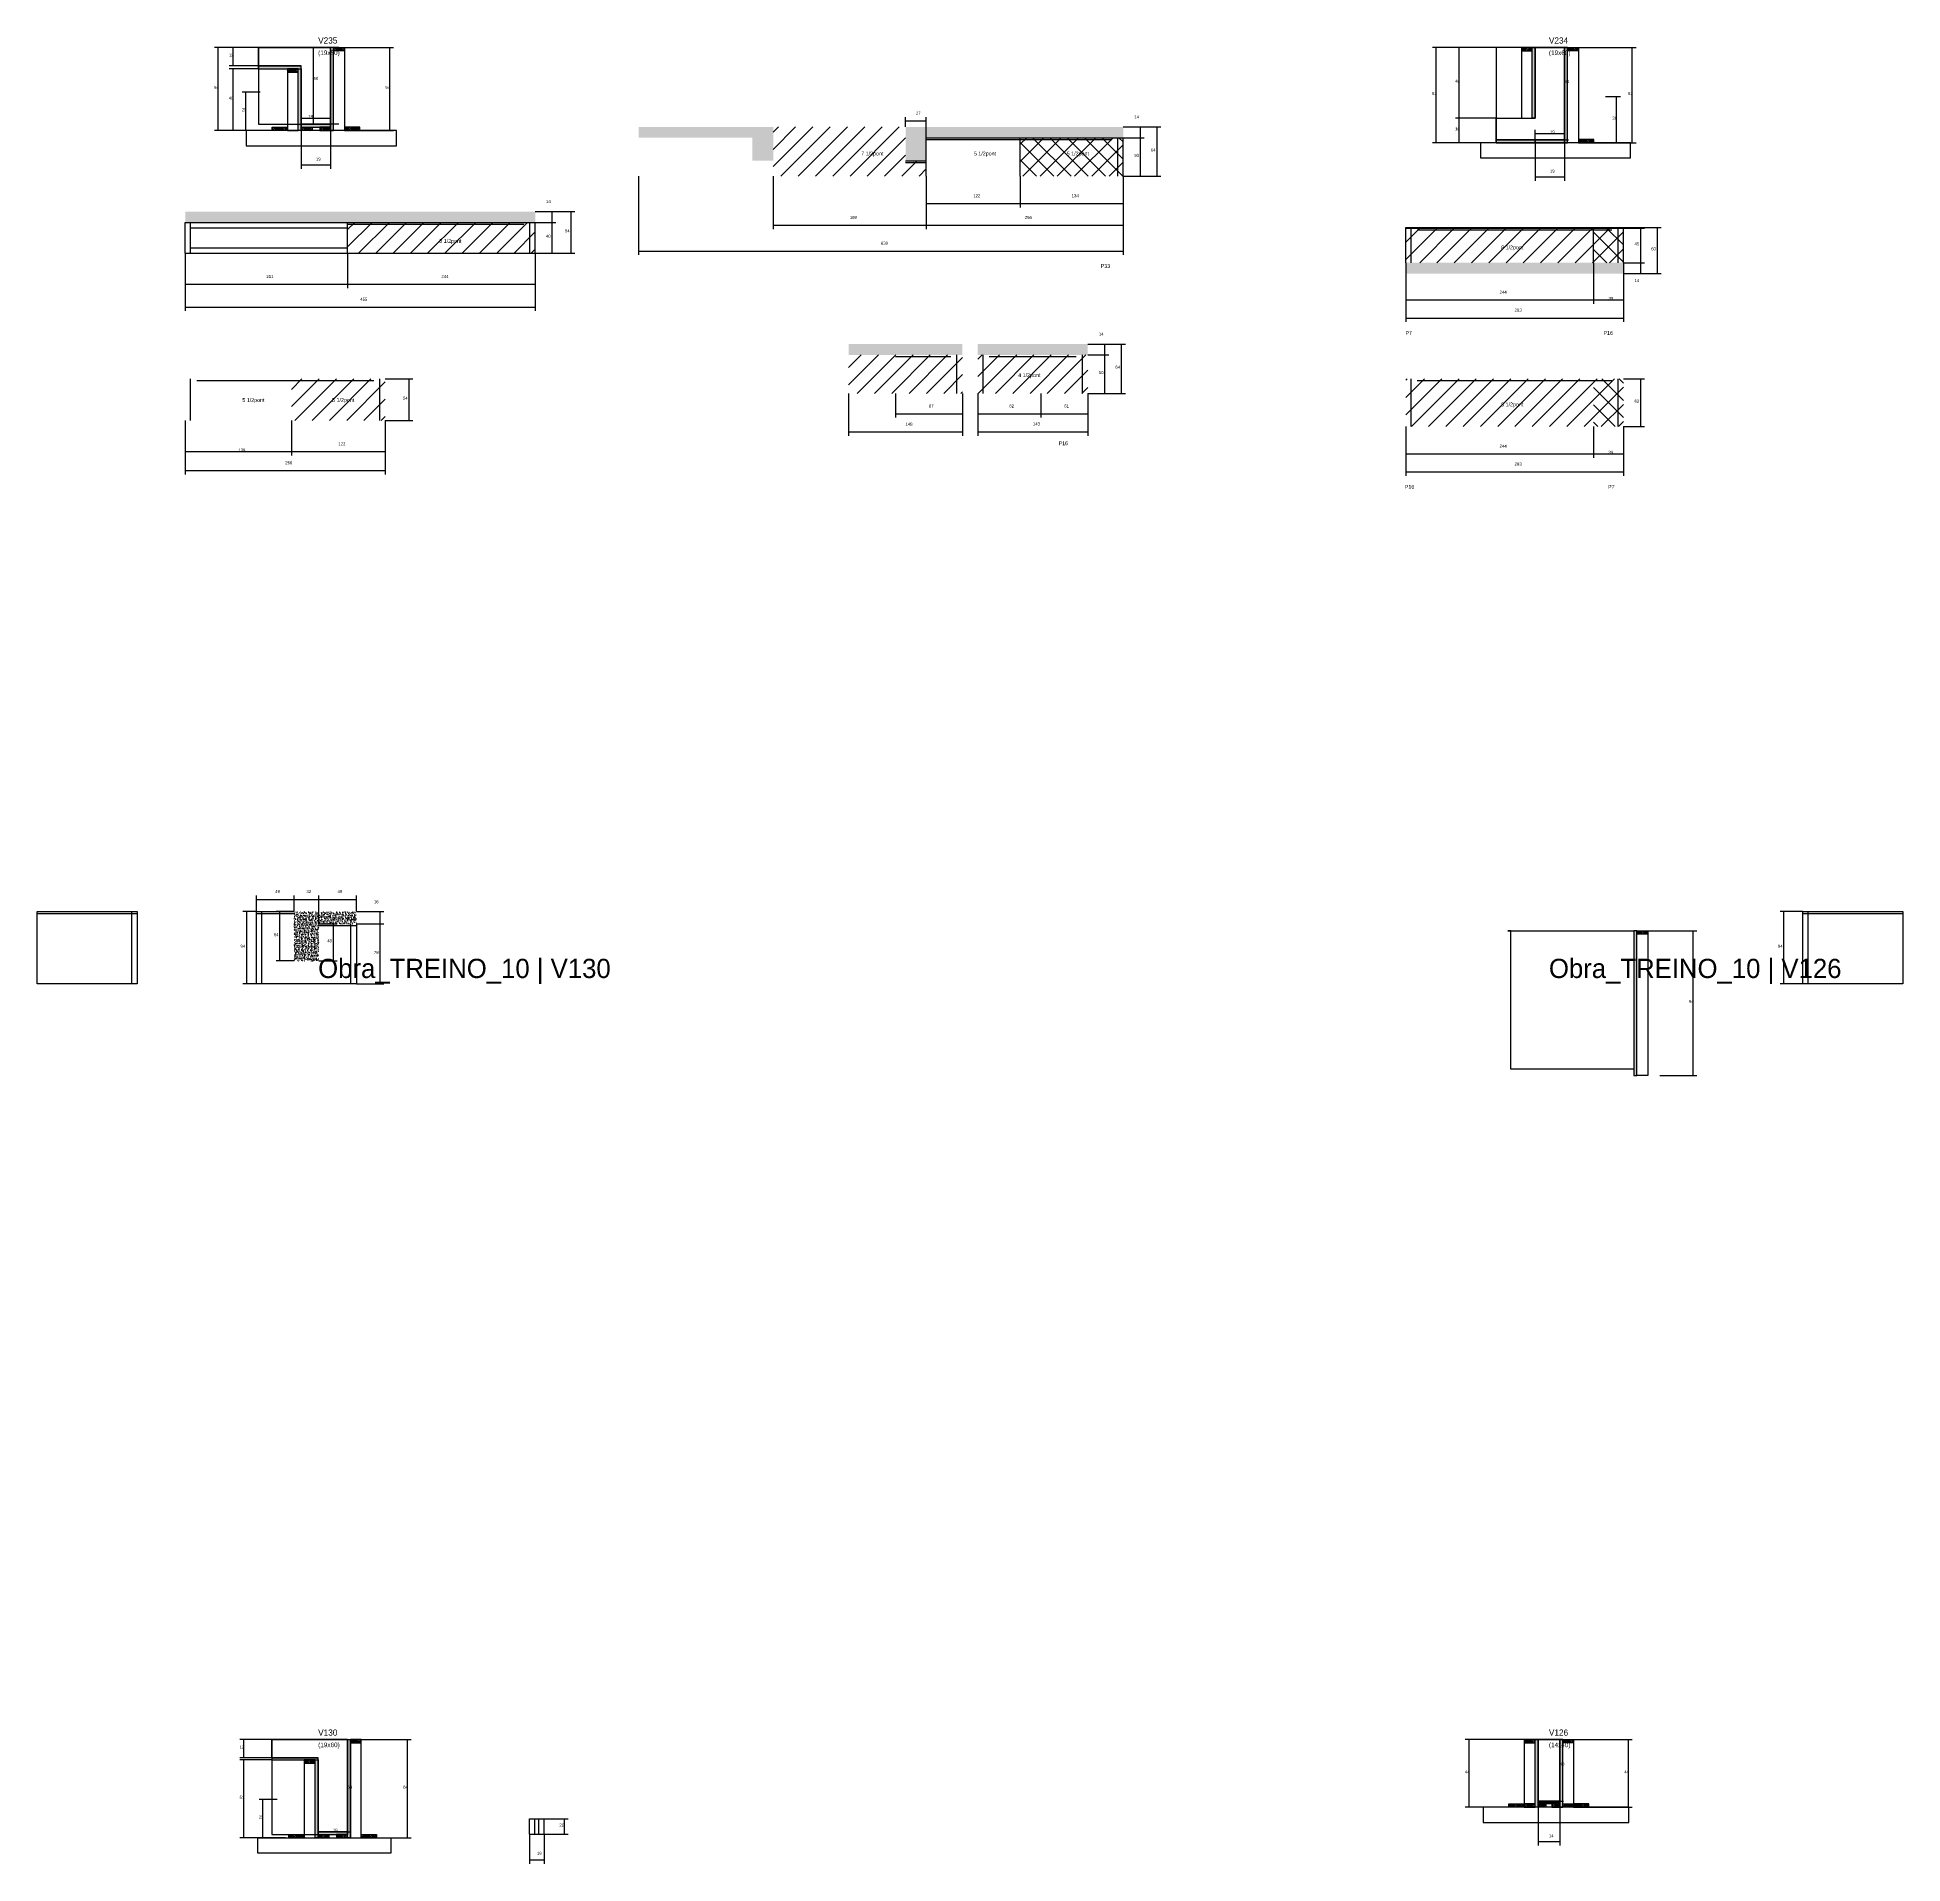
# Model space of a CAD drawing. Header units: metres. Extents: x -2848 to 22762, y -45195 to 1016.
# Drawn here: x 4435 to 6860, y -19962 to -17587 of the extents above; entities that cross this region are included whole.
import ezdxf

# ---------------------------------------------------------------- set-up
doc = ezdxf.new("R2010")
doc.units = ezdxf.units.M
for name, color, linetype in [('CONCRETO', 251, 'Continuous'), ('COTA', 4, 'Continuous'), ('Cota Seção (2x)', 4, 'Continuous'), ('Hachura', 253, 'Continuous'), ('LABEL_ID', 3, 'Continuous'), ('Madeira', 126, 'Continuous'), ('NOMENCLATURA', 7, 'Continuous'), ('Painéis', 200, 'Continuous'), ('REAPROVEITAMENTO', 251, 'Continuous'), ('SARR_2.2x7', 40, 'Continuous'), ('Texto Seção', 7, 'Continuous')]:
    doc.layers.add(name, color=color, linetype=linetype)

msp = doc.modelspace()

# ---------------------------------------------------------------- hatches: boundary and pattern name
at = {"layer": 'COTA'}
h = msp.add_hatch(dxfattribs=at)
h.set_pattern_fill('AR-CONC', scale=0.03)
h.paths.add_polyline_path([(5391.6, -17747.4), (5391.6, -17703.4), (5391.6, -17703.4), (5216.6, -17703.4), (5216.6, -17703.4), (5216.6, -17717.4), (5216.6, -17717.4), (5364.6, -17717.4), (5364.6, -17717.4), (5364.6, -17747.4), (5364.6, -17747.4), (5391.6, -17747.4)])
h = msp.add_hatch(dxfattribs=at)
h.set_pattern_fill('AR-CONC', scale=0.03)
h.paths.add_polyline_path([(5563.6, -17703.4), (5563.6, -17747.4), (5563.6, -17747.4), (5590.6, -17747.4), (5590.6, -17747.4), (5590.6, -17717.4), (5590.6, -17717.4), (5846.6, -17717.4), (5846.6, -17717.4), (5846.6, -17703.4), (5846.6, -17703.4), (5563.6, -17703.4)])
h = msp.add_hatch(dxfattribs=at)
h.set_pattern_fill('AR-CONC', scale=0.03)
h.paths.add_polyline_path([(5082.2, -17827.5), (5082.2, -17813.5), (5082.2, -17813.5), (4627.2, -17813.5), (4627.2, -17813.5), (4627.2, -17827.5), (4627.2, -17827.5), (5082.2, -17827.5)])
h = msp.add_hatch(dxfattribs=at)
h.set_pattern_fill('AR-CONC', scale=0.03)
h.paths.add_polyline_path([(6496.9, -17894), (6213.9, -17894), (6213.9, -17894), (6213.9, -17880), (6213.9, -17880), (6496.9, -17880), (6496.9, -17880), (6496.9, -17894)])
h = msp.add_hatch(dxfattribs=at)
h.set_pattern_fill('AR-CONC', scale=0.03)
h.paths.add_polyline_path([(5637.5, -17999.8), (5637.5, -17985.8), (5637.5, -17985.8), (5489.5, -17985.8), (5489.5, -17985.8), (5489.5, -17999.8), (5489.5, -17999.8), (5637.5, -17999.8)])
h = msp.add_hatch(dxfattribs=at)
h.set_pattern_fill('AR-CONC', scale=0.03)
h.paths.add_polyline_path([(5800.5, -17999.8), (5800.5, -17985.8), (5800.5, -17985.8), (5657.5, -17985.8), (5657.5, -17985.8), (5657.5, -17999.8), (5657.5, -17999.8), (5800.5, -17999.8)])
h = msp.add_hatch(dxfattribs=at)
h.set_pattern_fill('AR-CONC', scale=0.03)
h.paths.add_polyline_path([(4800.7, -18739.7), (4849.7, -18739.7), (4849.7, -18723.7), (4768.7, -18723.7), (4768.7, -18787.7), (4800.7, -18787.7)])
at = {"layer": 'Hachura'}
h = msp.add_hatch(color=8, dxfattribs=at)
h.dxf.hatch_style = 1
h.paths.add_polyline_path([(4820.1, -17600), (4816.1, -17600), (4816.1, -17600), (4816.1, -17708), (4816.1, -17708), (4820.1, -17708), (4820.1, -17708), (4820.1, -17600)])
h = msp.add_hatch(dxfattribs=at)
h.set_pattern_fill('ANSI31', scale=0.5)
h.paths.add_polyline_path([(4820.1, -17604.4), (4820.1, -17600), (4820.1, -17600), (4834.1, -17600), (4834.1, -17600), (4834.1, -17604.4), (4834.1, -17604.4), (4820.1, -17604.4)])
h = msp.add_hatch(dxfattribs=at)
h.set_pattern_fill('ANSI31', scale=0.5)
h.paths.add_polyline_path([(6378.3, -17604.4), (6378.3, -17600), (6378.3, -17600), (6364.3, -17600), (6364.3, -17600), (6364.3, -17604.4), (6364.3, -17604.4), (6378.3, -17604.4)])
h = msp.add_hatch(color=8, dxfattribs=at)
h.dxf.hatch_style = 1
h.paths.add_polyline_path([(6378.3, -17692), (6382.3, -17692), (6382.3, -17692), (6382.3, -17600.3), (6382.3, -17600.3), (6378.3, -17600.3), (6378.3, -17600.3), (6378.3, -17692)])
h = msp.add_hatch(color=8, dxfattribs=at)
h.dxf.hatch_style = 1
h.paths.add_polyline_path([(6420.3, -17724), (6424.3, -17724), (6424.3, -17724), (6424.3, -17600), (6424.3, -17600), (6420.3, -17600), (6420.3, -17600), (6420.3, -17724)])
h = msp.add_hatch(dxfattribs=at)
h.set_pattern_fill('ANSI31', scale=0.5)
h.paths.add_polyline_path([(6424.3, -17604.4), (6424.3, -17600), (6424.3, -17600), (6438.3, -17600), (6438.3, -17600), (6438.3, -17604.4), (6438.3, -17604.4), (6424.3, -17604.4)])
h = msp.add_hatch(color=8, dxfattribs=at)
h.dxf.hatch_style = 1
h.paths.add_polyline_path([(4778.1, -17628), (4778.1, -17624), (4778.1, -17624), (4722.5, -17624), (4722.5, -17624), (4722.5, -17628), (4722.5, -17628), (4778.1, -17628)])
h = msp.add_hatch(dxfattribs=at)
h.set_pattern_fill('ANSI31', scale=0.5)
h.paths.add_polyline_path([(4774.1, -17632.4), (4774.1, -17628), (4774.1, -17628), (4760.1, -17628), (4760.1, -17628), (4760.1, -17632.4), (4760.1, -17632.4), (4774.1, -17632.4)])
h = msp.add_hatch(color=8, dxfattribs=at)
h.dxf.hatch_style = 1
h.paths.add_polyline_path([(4774.1, -17628), (4778.1, -17628), (4778.1, -17628), (4778.1, -17708), (4778.1, -17708), (4774.1, -17708), (4774.1, -17708), (4774.1, -17628)])
h = msp.add_hatch(color=8, dxfattribs=at)
h.dxf.hatch_style = 1
h.paths.add_polyline_path([(4816.1, -17703.6), (4816.1, -17700), (4816.1, -17700), (4778.1, -17700), (4778.1, -17700), (4778.1, -17703.6), (4778.1, -17703.6), (4816.1, -17703.6)])
h = msp.add_hatch(dxfattribs=at)
h.set_pattern_fill('ANSI31', scale=0.5)
h.paths.add_polyline_path([(4740.1, -17708), (4740.1, -17703.6), (4740.1, -17703.6), (4760.1, -17703.6), (4760.1, -17703.6), (4760.1, -17708), (4760.1, -17708), (4740.1, -17708)])
h = msp.add_hatch(dxfattribs=at)
h.set_pattern_fill('ANSI31', scale=0.5)
h.paths.add_polyline_path([(4778.1, -17708), (4778.1, -17703.6), (4778.1, -17703.6), (4792.1, -17703.6), (4792.1, -17703.6), (4792.1, -17708), (4792.1, -17708), (4778.1, -17708)])
h = msp.add_hatch(dxfattribs=at)
h.set_pattern_fill('ANSI31', scale=0.5)
h.paths.add_polyline_path([(4816.1, -17708), (4816.1, -17703.6), (4816.1, -17703.6), (4802.1, -17703.6), (4802.1, -17703.6), (4802.1, -17708), (4802.1, -17708), (4816.1, -17708)])
h = msp.add_hatch(dxfattribs=at)
h.set_pattern_fill('ANSI31', scale=0.5)
h.paths.add_polyline_path([(4854.1, -17708), (4854.1, -17703.6), (4854.1, -17703.6), (4834.1, -17703.6), (4834.1, -17703.6), (4834.1, -17708), (4834.1, -17708), (4854.1, -17708)])
h = msp.add_hatch(color=8, dxfattribs=at)
h.dxf.hatch_style = 1
h.paths.add_polyline_path([(6382.3, -17724), (6382.3, -17720), (6382.3, -17720), (6331.5, -17720), (6331.5, -17720), (6331.5, -17724), (6331.5, -17724), (6382.3, -17724)])
h = msp.add_hatch(color=8, dxfattribs=at)
h.dxf.hatch_style = 1
h.paths.add_polyline_path([(6420.3, -17724), (6420.3, -17720), (6420.3, -17720), (6382.3, -17720), (6382.3, -17720), (6382.3, -17724), (6382.3, -17724), (6420.3, -17724)])
h = msp.add_hatch(dxfattribs=at)
h.set_pattern_fill('ANSI31', scale=0.5)
h.paths.add_polyline_path([(6458.3, -17724), (6458.3, -17719.6), (6458.3, -17719.6), (6438.3, -17719.6), (6438.3, -17719.6), (6438.3, -17724), (6438.3, -17724), (6458.3, -17724)])
h = msp.add_hatch(color=8, dxfattribs=at)
h.dxf.hatch_style = 1
h.paths.add_polyline_path([(6514.5, -18748.6), (6510.5, -18748.6), (6510.5, -18748.6), (6510.5, -18936.6), (6510.5, -18936.6), (6514.5, -18936.6), (6514.5, -18936.6), (6514.5, -18748.6)])
h = msp.add_hatch(dxfattribs=at)
h.set_pattern_fill('ANSI31', scale=0.5)
h.paths.add_polyline_path([(6514.5, -18753), (6514.5, -18748.6), (6514.5, -18748.6), (6528.5, -18748.6), (6528.5, -18748.6), (6528.5, -18753), (6528.5, -18753), (6514.5, -18753)])
h = msp.add_hatch(color=8, dxfattribs=at)
h.dxf.hatch_style = 1
h.paths.add_polyline_path([(4838, -19800), (4842, -19800), (4842, -19800), (4842, -19928), (4842, -19928), (4838, -19928), (4838, -19928), (4838, -19800)])
h = msp.add_hatch(dxfattribs=at)
h.set_pattern_fill('ANSI31', scale=0.5)
h.paths.add_polyline_path([(4856, -19804.4), (4856, -19800), (4856, -19800), (4842, -19800), (4842, -19800), (4842, -19804.4), (4842, -19804.4), (4856, -19804.4)])
h = msp.add_hatch(dxfattribs=at)
h.set_pattern_fill('ANSI31', scale=0.5)
h.paths.add_polyline_path([(6382, -19804.4), (6382, -19800), (6382, -19800), (6368, -19800), (6368, -19800), (6368, -19804.4), (6368, -19804.4), (6382, -19804.4)])
h = msp.add_hatch(color=8, dxfattribs=at)
h.dxf.hatch_style = 1
h.paths.add_polyline_path([(6382, -19800), (6386, -19800), (6386, -19800), (6386, -19888), (6386, -19888), (6382, -19888), (6382, -19888), (6382, -19800)])
h = msp.add_hatch(color=8, dxfattribs=at)
h.dxf.hatch_style = 1
h.paths.add_polyline_path([(6417.9, -19800), (6413.9, -19800), (6413.9, -19800), (6414, -19888), (6414, -19888), (6418, -19888), (6418, -19888), (6417.9, -19800)])
h = msp.add_hatch(dxfattribs=at)
h.set_pattern_fill('ANSI31', scale=0.5)
h.paths.add_polyline_path([(6417.9, -19804.4), (6417.9, -19800), (6417.9, -19800), (6431.9, -19800), (6431.9, -19800), (6431.9, -19804.4), (6431.9, -19804.4), (6417.9, -19804.4)])
h = msp.add_hatch(color=8, dxfattribs=at)
h.dxf.hatch_style = 1
h.paths.add_polyline_path([(4800, -19826.4), (4800, -19824), (4800, -19824), (4740, -19824), (4740, -19824), (4740, -19826.4), (4740, -19826.4), (4800, -19826.4)])
h = msp.add_hatch(dxfattribs=at)
h.set_pattern_fill('ANSI31', scale=0.5)
h.paths.add_polyline_path([(4796, -19830.8), (4796, -19826.4), (4796, -19826.4), (4782, -19826.4), (4782, -19826.4), (4782, -19830.8), (4782, -19830.8), (4796, -19830.8)])
h = msp.add_hatch(color=8, dxfattribs=at)
h.dxf.hatch_style = 1
h.paths.add_polyline_path([(4796, -19826.4), (4800, -19826.4), (4800, -19826.4), (4800, -19928), (4800, -19928), (4796, -19928), (4796, -19928), (4796, -19826.4)])
h = msp.add_hatch(dxfattribs=at)
h.set_pattern_fill('ANSI31', scale=0.5)
h.paths.add_polyline_path([(6348, -19888), (6348, -19883.6), (6348, -19883.6), (6368, -19883.6), (6368, -19883.6), (6368, -19888), (6368, -19888), (6348, -19888)])
h = msp.add_hatch(dxfattribs=at)
h.set_pattern_fill('ANSI31', scale=0.5)
h.paths.add_polyline_path([(6382, -19888), (6382, -19883.6), (6382, -19883.6), (6368, -19883.6), (6368, -19883.6), (6368, -19888), (6368, -19888), (6382, -19888)])
h = msp.add_hatch(color=8, dxfattribs=at)
h.dxf.hatch_style = 1
h.paths.add_polyline_path([(6386, -19883.6), (6386, -19880), (6386, -19880), (6414, -19880), (6414, -19880), (6414, -19883.6), (6414, -19883.6), (6386, -19883.6)])
h = msp.add_hatch(dxfattribs=at)
h.set_pattern_fill('ANSI31', scale=0.5)
h.paths.add_polyline_path([(6386, -19888), (6386, -19883.6), (6386, -19883.6), (6396, -19883.6), (6396, -19883.6), (6396, -19888), (6396, -19888), (6386, -19888)])
h = msp.add_hatch(dxfattribs=at)
h.set_pattern_fill('ANSI31', scale=0.5)
h.paths.add_polyline_path([(6414, -19888), (6414, -19883.6), (6414, -19883.6), (6404, -19883.6), (6404, -19883.6), (6404, -19888), (6404, -19888), (6414, -19888)])
h = msp.add_hatch(dxfattribs=at)
h.set_pattern_fill('ANSI31', scale=0.5)
h.paths.add_polyline_path([(6418, -19888), (6418, -19883.6), (6418, -19883.6), (6432, -19883.6), (6432, -19883.6), (6432, -19888), (6432, -19888), (6418, -19888)])
h = msp.add_hatch(dxfattribs=at)
h.set_pattern_fill('ANSI31', scale=0.5)
h.paths.add_polyline_path([(6452, -19888), (6452, -19883.6), (6452, -19883.6), (6432, -19883.6), (6432, -19883.6), (6432, -19888), (6432, -19888), (6452, -19888)])
h = msp.add_hatch(dxfattribs=at)
h.set_pattern_fill('ANSI31', scale=0.5)
h.paths.add_polyline_path([(4762, -19928), (4762, -19923.6), (4762, -19923.6), (4782, -19923.6), (4782, -19923.6), (4782, -19928), (4782, -19928), (4762, -19928)])
h = msp.add_hatch(color=8, dxfattribs=at)
h.dxf.hatch_style = 1
h.paths.add_polyline_path([(4838, -19923.6), (4838, -19920), (4838, -19920), (4800, -19920), (4800, -19920), (4800, -19923.6), (4800, -19923.6), (4838, -19923.6)])
h = msp.add_hatch(dxfattribs=at)
h.set_pattern_fill('ANSI31', scale=0.5)
h.paths.add_polyline_path([(4800, -19928), (4800, -19923.6), (4800, -19923.6), (4814, -19923.6), (4814, -19923.6), (4814, -19928), (4814, -19928), (4800, -19928)])
h = msp.add_hatch(dxfattribs=at)
h.set_pattern_fill('ANSI31', scale=0.5)
h.paths.add_polyline_path([(4838, -19928), (4838, -19923.6), (4838, -19923.6), (4824, -19923.6), (4824, -19923.6), (4824, -19928), (4824, -19928), (4838, -19928)])
h = msp.add_hatch(dxfattribs=at)
h.set_pattern_fill('ANSI31', scale=0.5)
h.paths.add_polyline_path([(4856, -19928), (4856, -19923.6), (4856, -19923.6), (4876, -19923.6), (4876, -19923.6), (4876, -19928), (4876, -19928), (4856, -19928)])
at = {"layer": 'REAPROVEITAMENTO'}
h = msp.add_hatch(dxfattribs=at)
h.set_pattern_fill('ANSI31', scale=5)
h.paths.add_polyline_path([(5563.6, -17747.4), (5563.6, -17703.4), (5563.6, -17703.4), (5391.6, -17703.4), (5391.6, -17703.4), (5391.6, -17767.4), (5391.6, -17767.4), (5590.6, -17767.4), (5590.6, -17767.4), (5590.6, -17747.4), (5590.6, -17747.4), (5563.6, -17747.4)])
h = msp.add_hatch(dxfattribs=at)
h.set_pattern_fill('ANSI37', scale=5)
h.paths.add_polyline_path([(5846.6, -17717.4), (5712.6, -17717.4), (5712.6, -17717.4), (5712.6, -17767.4), (5712.6, -17767.4), (5846.6, -17767.4), (5846.6, -17767.4), (5846.6, -17717.4)])
h = msp.add_hatch(dxfattribs=at)
h.set_pattern_fill('ANSI31', scale=5)
h.paths.add_polyline_path([(4838.2, -17867.5), (5082.2, -17867.5), (5082.2, -17867.5), (5082.2, -17827.5), (5082.2, -17827.5), (4838.2, -17827.5), (4838.2, -17827.5), (4838.2, -17867.5)])
h = msp.add_hatch(dxfattribs=at)
h.set_pattern_fill('ANSI31', scale=5)
h.paths.add_polyline_path([(6213.9, -17880), (6457.9, -17880), (6457.9, -17880), (6457.9, -17835), (6457.9, -17835), (6213.9, -17835), (6213.9, -17835), (6213.9, -17880)])
h = msp.add_hatch(dxfattribs=at)
h.set_pattern_fill('ANSI37', scale=5)
h.paths.add_polyline_path([(6496.9, -17835), (6457.9, -17835), (6457.9, -17835), (6457.9, -17880), (6457.9, -17880), (6496.9, -17880), (6496.9, -17880), (6496.9, -17835)])
h = msp.add_hatch(dxfattribs=at)
h.set_pattern_fill('ANSI31', scale=5)
h.paths.add_polyline_path([(5489.5, -18049.8), (5637.5, -18049.8), (5637.5, -18049.8), (5637.5, -17999.8), (5637.5, -17999.8), (5489.5, -17999.8), (5489.5, -17999.8), (5489.5, -18049.8)])
h = msp.add_hatch(dxfattribs=at)
h.set_pattern_fill('ANSI31', scale=5)
h.paths.add_polyline_path([(5657.5, -18049.8), (5800.5, -18049.8), (5800.5, -18049.8), (5800.5, -17999.8), (5800.5, -17999.8), (5657.5, -17999.8), (5657.5, -17999.8), (5657.5, -18049.8)])
h = msp.add_hatch(dxfattribs=at)
h.set_pattern_fill('ANSI31', scale=5)
h.paths.add_polyline_path([(4887.2, -18085), (4887.2, -18031), (4887.2, -18031), (4765.2, -18031), (4765.2, -18031), (4765.2, -18085), (4765.2, -18085), (4887.2, -18085)])
h = msp.add_hatch(dxfattribs=at)
h.set_pattern_fill('ANSI31', scale=5)
h.paths.add_polyline_path([(6213.9, -18092.9), (6457.9, -18092.9), (6457.9, -18092.9), (6457.9, -18030.9), (6457.9, -18030.9), (6213.9, -18030.9), (6213.9, -18030.9), (6213.9, -18092.9)])
h = msp.add_hatch(dxfattribs=at)
h.set_pattern_fill('ANSI37', scale=5)
h.paths.add_polyline_path([(6496.9, -18030.9), (6457.9, -18030.9), (6457.9, -18030.9), (6457.9, -18092.9), (6457.9, -18092.9), (6496.9, -18092.9), (6496.9, -18092.9), (6496.9, -18030.9)])

# ---------------------------------------------------------------- linework, layer by layer
at = {"layer": 'CONCRETO'}
for points in [[(4722.5, -17624), (4722.5, -17600), (4816.1, -17600), (4816.1, -17628), (4816.1, -17628), (4816.1, -17700), (4778.1, -17700), (4778.1, -17624)], [(4722.5, -17700), (4816.1, -17700), (4816.1, -17600), (4722.5, -17600)], [(6331.5, -17720), (6420.3, -17720), (6420.3, -17600), (6331.5, -17600)], [(6346.5, -18748.6), (6346.5, -18748.6), (6510.5, -18748.6), (6510.5, -18772.6), (6510.5, -18772.6), (6510.5, -18928.6), (6350.5, -18928.6), (6350.5, -18748.6)], [(4800, -19824), (4740, -19824), (4740, -19800), (4800, -19800), (4800, -19800), (4838, -19800), (4838, -19923.6), (4838, -19923.6), (4838, -19920), (4800, -19920)], [(4740, -19923.6), (4838, -19923.6), (4838, -19800), (4740, -19800)], [(6386, -19800), (6386, -19800), (6386, -19800), (6386, -19800), (6414, -19800), (6414, -19800), (6414, -19800), (6414, -19880), (6386, -19880), (6386, -19800)], [(6386, -19880), (6414, -19880), (6414, -19800), (6386, -19800)]]:
    msp.add_lwpolyline(points, close=True, dxfattribs=at)
msp.add_lwpolyline([(6382.3, -17600), (6420.3, -17600), (6420.3, -17624), (6420.3, -17624), (6420.3, -17720), (6331.5, -17720), (6331.5, -17692), (6382.3, -17692), (6382.3, -17600)], dxfattribs=at)
at = {"layer": 'COTA'}
for p, q in [((4722.5, -17600), (4665.1, -17600)), ((4670.1, -17708), (4670.1, -17600)), ((4722.5, -17600), (4684.4, -17600)), ((4689.4, -17624), (4689.4, -17600)), ((4834.1, -17600), (4898, -17600)), ((4893, -17708), (4893, -17600)), ((6364.3, -17600), (6248.5, -17600)), ((6253.5, -17724), (6253.5, -17600)), ((6364.3, -17600), (6278.5, -17600)), ((6283.5, -17692), (6283.5, -17600)), ((6438.3, -17600), (6513.3, -17600)), ((6508.3, -17724), (6508.3, -17600)), ((4722.5, -17624), (4684.4, -17624)), ((4722.5, -17628), (4684.4, -17628)), ((4689.4, -17708), (4689.4, -17628)), ((4724.8, -17658), (4701.2, -17658)), ((4706.2, -17708), (4706.2, -17658)), ((6473.6, -17663.9), (6492.9, -17663.9)), ((6487.9, -17724), (6487.9, -17663.9)), ((5563.6, -17703.4), (5563.6, -17690.6)), ((5563.6, -17695.6), (5590.6, -17695.6)), ((5590.6, -17717.4), (5590.6, -17690.6)), ((6331.5, -17692), (6278.5, -17692)), ((6331.5, -17692), (6278.5, -17692)), ((6283.5, -17724), (6283.5, -17692)), ((4744.5, -17708), (4665.1, -17708)), ((4744.5, -17708), (4684.4, -17708)), ((4724.8, -17708), (4701.2, -17708)), ((4778.1, -17708), (4778.1, -17757.7)), ((4816.1, -17708), (4816.1, -17757.7)), ((4849.7, -17708), (4898, -17708)), ((5846.6, -17703.4), (5874, -17703.4)), ((5846.6, -17703.4), (5895.6, -17703.4)), ((5846.6, -17717.4), (5874, -17717.4)), ((5846.6, -17717.4), (5874, -17717.4)), ((5869, -17717.4), (5869, -17703.4)), ((5869, -17767.4), (5869, -17717.4)), ((5890.6, -17767.4), (5890.6, -17703.4)), ((6331.5, -17724), (6248.5, -17724)), ((6331.5, -17724), (6278.5, -17724)), ((6382.3, -17724), (6382.3, -17773.3)), ((6420.3, -17724), (6420.3, -17773.3)), ((6438.3, -17724), (6513.3, -17724)), ((6458.3, -17724), (6492.9, -17724)), ((4778.1, -17752.7), (4816.1, -17752.7)), ((5216.6, -17767.4), (5216.6, -17869.8)), ((5391.6, -17767.4), (5391.6, -17836.2)), ((5590.6, -17767.4), (5590.6, -17836.2)), ((5590.6, -17767.4), (5590.6, -17836.2)), ((5846.6, -17767.4), (5874, -17767.4)), ((5846.6, -17767.4), (5895.6, -17767.4)), ((5846.6, -17767.4), (5846.6, -17869.8)), ((5846.6, -17767.4), (5846.6, -17836.2)), ((6382.3, -17768.3), (6420.3, -17768.3)), ((5082.2, -17813.5), (5109.2, -17813.5)), ((5082.2, -17813.5), (5133.9, -17813.5)), ((5104.2, -17827.5), (5104.2, -17813.5)), ((5128.9, -17867.5), (5128.9, -17813.5)), ((5082.2, -17827.5), (5109.2, -17827.5)), ((5082.2, -17827.5), (5109.2, -17827.5)), ((5104.2, -17867.5), (5104.2, -17827.5)), ((5391.6, -17831.2), (5590.6, -17831.2)), ((5590.6, -17831.2), (5846.6, -17831.2)), ((6496.9, -17834), (6546, -17834)), ((6496.9, -17835), (6524.4, -17835)), ((6519.4, -17880), (6519.4, -17835)), ((6541, -17894), (6541, -17834)), ((4627.2, -17867.5), (4627.2, -17913)), ((4627.2, -17867.5), (4627.2, -17942.6)), ((4838.2, -17867.5), (4838.2, -17913)), ((4838.2, -17867.5), (4838.2, -17913)), ((5082.2, -17867.5), (5082.2, -17913)), ((5082.2, -17867.5), (5082.2, -17942.6)), ((5082.2, -17867.5), (5109.2, -17867.5)), ((5082.2, -17867.5), (5133.9, -17867.5)), ((5216.6, -17864.8), (5846.6, -17864.8)), ((6213.9, -17880), (6213.9, -17933.4)), ((6213.9, -17880), (6213.9, -17956.9)), ((6457.9, -17880), (6457.9, -17933.4)), ((6457.9, -17880), (6457.9, -17933.4)), ((6496.9, -17880), (6496.9, -17933.4)), ((6496.9, -17880), (6496.9, -17956.9)), ((6496.9, -17880), (6524.4, -17880)), ((6496.9, -17880), (6524.4, -17880)), ((6496.9, -17894), (6546, -17894)), ((6496.9, -17894), (6524.4, -17894)), ((6519.4, -17894), (6519.4, -17880)), ((4627.2, -17908), (4838.2, -17908)), ((4838.2, -17908), (5082.2, -17908)), ((4627.2, -17937.6), (5082.2, -17937.6)), ((6213.9, -17928.4), (6457.9, -17928.4)), ((6457.9, -17928.4), (6496.9, -17928.4)), ((6213.9, -17951.9), (6496.9, -17951.9)), ((5800.5, -17985.8), (5827.9, -17985.8)), ((5800.5, -17985.8), (5849.5, -17985.8)), ((5822.9, -17999.8), (5822.9, -17985.8)), ((5844.5, -18049.8), (5844.5, -17985.8)), ((5800.5, -17999.8), (5827.9, -17999.8)), ((5800.5, -17999.8), (5827.9, -17999.8)), ((5822.9, -18049.8), (5822.9, -17999.8)), ((4887.2, -18031), (4923.3, -18031)), ((4918.3, -18085), (4918.3, -18031)), ((6496.9, -18030.9), (6524.4, -18030.9)), ((6519.4, -18092.9), (6519.4, -18030.9)), ((5489.5, -18049.8), (5489.5, -18104.9)), ((5550.5, -18049.8), (5550.5, -18081.3)), ((5637.5, -18049.8), (5637.5, -18081.3)), ((5637.5, -18049.8), (5637.5, -18104.9)), ((5657.5, -18049.8), (5657.5, -18081.3)), ((5657.5, -18049.8), (5657.5, -18104.9)), ((5739.5, -18049.8), (5739.5, -18081.3)), ((5739.5, -18049.8), (5739.5, -18081.3)), ((5800.5, -18049.8), (5800.5, -18081.3)), ((5800.5, -18049.8), (5800.5, -18104.9)), ((5800.5, -18049.8), (5827.9, -18049.8)), ((5800.5, -18049.8), (5849.5, -18049.8)), ((4627.2, -18085), (4627.2, -18130.6)), ((4627.2, -18085), (4627.2, -18155.1)), ((4765.2, -18085), (4765.2, -18130.6)), ((4765.2, -18085), (4765.2, -18130.6)), ((4887.2, -18085), (4887.2, -18130.6)), ((4887.2, -18085), (4887.2, -18155.1)), ((4887.2, -18085), (4923.3, -18085)), ((5550.5, -18076.3), (5637.5, -18076.3)), ((5657.5, -18076.3), (5739.5, -18076.3)), ((5739.5, -18076.3), (5800.5, -18076.3)), ((5489.5, -18099.9), (5637.5, -18099.9)), ((5657.5, -18099.9), (5800.5, -18099.9)), ((6213.9, -18092.9), (6213.9, -18133.5)), ((6213.9, -18092.9), (6213.9, -18157)), ((6457.9, -18092.9), (6457.9, -18133.5)), ((6457.9, -18092.9), (6457.9, -18133.5)), ((6496.9, -18092.9), (6496.9, -18133.5)), ((6496.9, -18092.9), (6496.9, -18157)), ((6496.9, -18092.9), (6524.4, -18092.9)), ((4627.2, -18125.6), (4765.2, -18125.6)), ((4765.2, -18125.6), (4887.2, -18125.6)), ((6213.9, -18128.5), (6457.9, -18128.5)), ((6457.9, -18128.5), (6496.9, -18128.5)), ((4627.2, -18150.1), (4887.2, -18150.1)), ((6213.9, -18152), (6496.9, -18152)), ((4719.7, -18723.7), (4719.7, -18702.7)), ((4719.7, -18707.7), (4768.7, -18707.7)), ((4768.7, -18723.7), (4768.7, -18702.7)), ((4768.7, -18723.7), (4768.7, -18702.7)), ((4768.7, -18707.7), (4800.7, -18707.7)), ((4800.7, -18739.7), (4800.7, -18702.7)), ((4800.7, -18739.7), (4800.7, -18702.7)), ((4800.7, -18707.7), (4849.7, -18707.7)), ((4849.7, -18723.7), (4849.7, -18702.7)), ((4719.7, -18723.7), (4702.1, -18723.7)), ((4707.1, -18817.7), (4707.1, -18723.7)), ((4768.7, -18723.7), (4745.4, -18723.7)), ((4750.4, -18787.7), (4750.4, -18723.7)), ((4800.7, -18739.7), (4824.8, -18739.7)), ((4819.8, -18787.7), (4819.8, -18739.7)), ((4849.7, -18723.7), (4885.5, -18723.7)), ((4849.7, -18739.7), (4885.5, -18739.7)), ((4849.7, -18739.7), (4885.5, -18739.7)), ((4880.5, -18739.7), (4880.5, -18723.7)), ((4880.5, -18817.7), (4880.5, -18739.7)), ((6729.9, -18723.7), (6700.6, -18723.7)), ((6705.6, -18817.7), (6705.6, -18723.7)), ((6528.5, -18748.6), (6592.4, -18748.6)), ((6587.4, -18936.6), (6587.4, -18748.6)), ((4768.7, -18787.7), (4745.4, -18787.7)), ((4800.7, -18787.7), (4824.8, -18787.7)), ((4719.7, -18817.7), (4702.1, -18817.7)), ((4849.7, -18817.7), (4885.5, -18817.7)), ((6729.9, -18817.7), (6700.6, -18817.7)), ((6544.1, -18936.6), (6592.4, -18936.6)), ((4740, -19800), (4698.3, -19800)), ((4703.3, -19824), (4703.3, -19800)), ((4856, -19800), (4921, -19800)), ((4916, -19928), (4916, -19800)), ((6386, -19800), (6291.3, -19800)), ((6296.3, -19888), (6296.3, -19800)), ((6431.9, -19800), (6508.4, -19800)), ((6503.4, -19888), (6503.4, -19800)), ((4740, -19824), (4698.3, -19824)), ((4740, -19826.4), (4698.3, -19826.4)), ((4703.3, -19928), (4703.3, -19826.4)), ((4746.7, -19878.1), (4723.2, -19878.1)), ((4728.2, -19928), (4728.2, -19878.1)), ((6386, -19883.6), (6386, -19937.8)), ((6414, -19883.6), (6414, -19937.8)), ((5093.8, -19903.3), (5125.1, -19903.3)), ((5120.1, -19923.3), (5120.1, -19903.3)), ((6348, -19888), (6291.3, -19888)), ((6452, -19888), (6508.4, -19888)), ((4757.6, -19928), (4698.3, -19928)), ((4746.7, -19928), (4723.2, -19928)), ((4856, -19928), (4921, -19928)), ((5074.8, -19923.3), (5074.8, -19961.5)), ((5093.8, -19923.3), (5093.8, -19961.5)), ((5093.8, -19923.3), (5125.1, -19923.3)), ((6386, -19932.8), (6414, -19932.8)), ((5074.8, -19956.5), (5093.8, -19956.5))]:
    msp.add_line(p, q, dxfattribs=at)
at = {"layer": 'Cota Seção (2x)'}
for p, q in [((4827.1, -17600), (4789.1, -17600)), ((4794.1, -17700), (4794.1, -17600)), ((6419, -17600), (6425.3, -17600)), ((6420.3, -17720), (6420.3, -17600)), ((4778.1, -17708), (4778.1, -17687)), ((4778.1, -17692), (4816.1, -17692)), ((4827.1, -17700), (4789.1, -17700)), ((4816.1, -17708), (4816.1, -17687)), ((6382.3, -17720), (6382.3, -17707)), ((6382.3, -17712), (6420.3, -17712)), ((6420.3, -17720), (6420.3, -17707)), ((6420.3, -17720), (6425.3, -17720)), ((5590.6, -17767.4), (5590.6, -17808)), ((5712.6, -17767.4), (5712.6, -17808)), ((5712.6, -17767.4), (5712.6, -17808)), ((5846.6, -17767.4), (5846.6, -17808)), ((5590.6, -17803), (5712.6, -17803)), ((5712.6, -17803), (5846.6, -17803)), ((4800, -19800), (4843, -19800)), ((4838, -19920), (4838, -19800)), ((6413.9, -19800), (6419, -19800)), ((6414, -19880), (6414, -19800)), ((6414, -19880), (6419, -19880)), ((4800, -19928), (4800, -19915)), ((4800, -19920), (4843, -19920)), ((4800, -19920), (4838, -19920)), ((4838, -19928), (4838, -19915))]:
    msp.add_line(p, q, dxfattribs=at)
at = {"layer": 'Madeira'}
for points in [[(4820.1, -17604.4), (4820.1, -17600), (4834.1, -17600), (4834.1, -17604.4)], [(4820.1, -17600), (4834.1, -17600), (4834.1, -17708), (4820.1, -17708)], [(6378.3, -17604.4), (6378.3, -17600), (6364.3, -17600), (6364.3, -17604.4)], [(6378.3, -17600), (6364.3, -17600), (6364.3, -17692), (6378.3, -17692)], [(6424.3, -17604.4), (6424.3, -17600), (6438.3, -17600), (6438.3, -17604.4)], [(6424.3, -17600), (6438.3, -17600), (6438.3, -17724), (6424.3, -17724)], [(4774.1, -17632.4), (4774.1, -17628), (4760.1, -17628), (4760.1, -17632.4)], [(4774.1, -17628), (4760.1, -17628), (4760.1, -17708), (4774.1, -17708)], [(4706.6, -17728), (4901.8, -17728), (4901.8, -17708), (4706.6, -17708)], [(4740.1, -17708), (4740.1, -17703.6), (4760.1, -17703.6), (4760.1, -17708)], [(4778.1, -17708), (4778.1, -17703.6), (4792.1, -17703.6), (4792.1, -17708)], [(4816.1, -17708), (4816.1, -17703.6), (4802.1, -17703.6), (4802.1, -17708)], [(4854.1, -17708), (4854.1, -17703.6), (4834.1, -17703.6), (4834.1, -17708)], [(6310.9, -17743.6), (6506.1, -17743.6), (6506.1, -17724), (6310.9, -17724)], [(6458.3, -17724), (6458.3, -17719.6), (6438.3, -17719.6), (6438.3, -17724)], [(6514.5, -18753), (6514.5, -18748.6), (6528.5, -18748.6), (6528.5, -18753)], [(6514.5, -18748.6), (6528.5, -18748.6), (6528.5, -18936.6), (6514.5, -18936.6)], [(4856, -19804.4), (4856, -19800), (4842, -19800), (4842, -19804.4)], [(4856, -19800), (4842, -19800), (4842, -19928), (4856, -19928)], [(6382, -19804.4), (6382, -19800), (6368, -19800), (6368, -19804.4)], [(6382, -19800), (6368, -19800), (6368, -19888), (6382, -19888)], [(6417.9, -19804.4), (6417.9, -19800), (6431.9, -19800), (6431.9, -19804.4)], [(6417.9, -19800), (6431.9, -19800), (6432, -19888), (6418, -19888)], [(4796, -19830.8), (4796, -19826.4), (4782, -19826.4), (4782, -19830.8)], [(4796, -19826.4), (4782, -19826.4), (4782, -19928), (4796, -19928)], [(6348, -19888), (6348, -19883.6), (6368, -19883.6), (6368, -19888)], [(6382, -19888), (6382, -19883.6), (6368, -19883.6), (6368, -19888)], [(6386, -19888), (6386, -19883.6), (6396, -19883.6), (6396, -19888)], [(6414, -19888), (6414, -19883.6), (6404, -19883.6), (6404, -19888)], [(6418, -19888), (6418, -19883.6), (6432, -19883.6), (6432, -19888)], [(6452, -19888), (6452, -19883.6), (6432, -19883.6), (6432, -19888)], [(6314.5, -19908), (6504.1, -19908), (6504.1, -19888), (6314.5, -19888)], [(4894.4, -19948), (4721.4, -19948), (4721.4, -19928), (4894.4, -19928)], [(4762, -19928), (4762, -19923.6), (4782, -19923.6), (4782, -19928)], [(4800, -19928), (4800, -19923.6), (4814, -19923.6), (4814, -19928)], [(4838, -19928), (4838, -19923.6), (4824, -19923.6), (4824, -19928)], [(4856, -19928), (4856, -19923.6), (4876, -19923.6), (4876, -19928)]]:
    msp.add_lwpolyline(points, close=True, dxfattribs=at)
at = {"layer": 'Painéis'}
for p, q in [((4816.1, -17708), (4816.1, -17600)), ((6420.3, -17724), (6420.3, -17600)), ((4722.5, -17624), (4778.1, -17624)), ((4722.5, -17628), (4722.5, -17624)), ((4778.1, -17628), (4778.1, -17624)), ((4778.1, -17708), (4778.1, -17628)), ((4778.1, -17700), (4816.1, -17700)), ((4778.1, -17703.6), (4778.1, -17700)), ((4816.1, -17703.6), (4816.1, -17700)), ((5590.6, -17717.4), (5846.6, -17717.4)), ((5590.6, -17767.4), (5590.6, -17717.4)), ((5712.6, -17767.4), (5712.6, -17717.4)), ((5846.6, -17767.4), (5846.6, -17717.4)), ((6331.5, -17720), (6382.3, -17720)), ((6331.5, -17724), (6331.5, -17720)), ((6382.3, -17720), (6420.3, -17720)), ((6382.3, -17724), (6382.3, -17720)), ((6420.3, -17724), (6420.3, -17720)), ((5563.6, -17747.4), (5590.6, -17747.4)), ((4627.2, -17827.5), (5082.2, -17827.5)), ((4627.2, -17867.5), (4627.2, -17827.5)), ((4838.2, -17867.5), (4838.2, -17827.5)), ((5082.2, -17867.5), (5082.2, -17827.5)), ((6213.9, -17835), (6496.9, -17835)), ((6213.9, -17880), (6213.9, -17835)), ((6457.9, -17880), (6457.9, -17835)), ((6496.9, -17880), (6496.9, -17835)), ((4627.2, -17867.5), (5082.2, -17867.5)), ((4842, -19928), (4842, -19800)), ((6386, -19888), (6386, -19800)), ((6414, -19888), (6414, -19800)), ((4740, -19824), (4800, -19824)), ((4800, -19928), (4800, -19826.4)), ((6386, -19880), (6414, -19880)), ((6386, -19883.6), (6386, -19880)), ((6414, -19883.6), (6414, -19880)), ((5074.8, -19903.3), (5093.8, -19903.3)), ((5074.8, -19923.3), (5074.8, -19903.3)), ((5093.8, -19923.3), (5093.8, -19903.3)), ((4800, -19920), (4838, -19920)), ((4800, -19923.6), (4800, -19920)), ((4838, -19923.6), (4838, -19920)), ((5074.8, -19923.3), (5093.8, -19923.3))]:
    msp.add_line(p, q, dxfattribs=at)
for points in [[(4820.1, -17600), (4816.1, -17600), (4816.1, -17708), (4820.1, -17708)], [(6378.3, -17600), (6382.3, -17600), (6382.3, -17692), (6378.3, -17692)], [(6424.3, -17600), (6420.3, -17600), (6420.3, -17724), (6424.3, -17724)], [(4778.1, -17628), (4778.1, -17624), (4722.5, -17624), (4722.5, -17628)], [(4774.1, -17628), (4778.1, -17628), (4778.1, -17708), (4774.1, -17708)], [(4816.1, -17703.6), (4816.1, -17700), (4778.1, -17700), (4778.1, -17703.6)], [(6382.3, -17724), (6382.3, -17720), (6331.5, -17720), (6331.5, -17724)], [(6420.3, -17724), (6420.3, -17720), (6382.3, -17720), (6382.3, -17724)], [(4434.9, -18723.7), (4564.9, -18723.7), (4564.9, -18817.7), (4434.9, -18817.7)], [(6729.9, -18723.7), (6859.9, -18723.7), (6859.9, -18817.7), (6729.9, -18817.7)], [(6514.5, -18748.6), (6510.5, -18748.6), (6510.5, -18936.6), (6514.5, -18936.6)], [(4838, -19800), (4842, -19800), (4842, -19928), (4838, -19928)], [(6382, -19800), (6386, -19800), (6386, -19888), (6382, -19888)], [(6417.9, -19800), (6413.9, -19800), (6414, -19888), (6418, -19888)], [(4800, -19826.4), (4800, -19824), (4740, -19824), (4740, -19826.4)], [(4796, -19826.4), (4800, -19826.4), (4800, -19928), (4796, -19928)], [(6386, -19883.6), (6386, -19880), (6414, -19880), (6414, -19883.6)], [(4838, -19923.6), (4838, -19920), (4800, -19920), (4800, -19923.6)]]:
    msp.add_lwpolyline(points, close=True, dxfattribs=at)
msp.add_lwpolyline([(4849.7, -18739.7), (4849.7, -18817.7), (4719.7, -18817.7), (4719.7, -18723.7), (4768.7, -18723.7)], dxfattribs=at)
at = {"layer": 'SARR_2.2x7'}
for p, q in [((5590.6, -17719.6), (5831.6, -17719.6)), ((5839.6, -17767.4), (5839.6, -17717.4)), ((5563.6, -17749.6), (5590.6, -17749.6)), ((4634.2, -17867.5), (4634.2, -17827.5)), ((4634.2, -17834.5), (4838.2, -17834.5)), ((4838.2, -17829.7), (5067.2, -17829.7)), ((5075.2, -17867.5), (5075.2, -17827.5)), ((6213.9, -17834), (6457.9, -17834)), ((6213.9, -17835), (6213.9, -17834)), ((6220.9, -17880), (6220.9, -17835)), ((6228.9, -17837.2), (6457.9, -17837.2)), ((6457.9, -17834), (6496.9, -17834)), ((6457.9, -17835), (6457.9, -17834)), ((6457.9, -17837.2), (6481.9, -17837.2)), ((6489.9, -17880), (6489.9, -17835)), ((6496.9, -17835), (6496.9, -17834)), ((4634.2, -17860.5), (4838.2, -17860.5)), ((5550.5, -18002), (5622.5, -18002)), ((5630.5, -18049.8), (5630.5, -17999.8)), ((5664.5, -18049.8), (5664.5, -17999.8)), ((5672.5, -18002), (5739.5, -18002)), ((5739.5, -18002), (5785.5, -18002)), ((5793.5, -18049.8), (5793.5, -17999.8)), ((4634.2, -18085), (4634.2, -18031)), ((4642.2, -18033.2), (4765.2, -18033.2)), ((4765.2, -18033.2), (4872.2, -18033.2)), ((4880.2, -18085), (4880.2, -18031)), ((6220.9, -18092.9), (6220.9, -18030.9)), ((6228.9, -18033.1), (6457.9, -18033.1)), ((6457.9, -18033.1), (6481.9, -18033.1)), ((6489.9, -18092.9), (6489.9, -18030.9)), ((4434.9, -18725.9), (4564.9, -18725.9)), ((4557.9, -18817.7), (4557.9, -18723.7)), ((4719.7, -18725.9), (4768.7, -18725.9)), ((4726.7, -18817.7), (4726.7, -18723.7)), ((4800.7, -18741.9), (4849.7, -18741.9)), ((4842.7, -18817.7), (4842.7, -18739.7)), ((6729.9, -18725.9), (6859.9, -18725.9)), ((6736.9, -18817.7), (6736.9, -18723.7)), ((5081.8, -19923.3), (5081.8, -19903.3)), ((5086.8, -19923.3), (5086.8, -19903.3))]:
    msp.add_line(p, q, dxfattribs=at)

# ---------------------------------------------------------------- texts
at = {"layer": 'COTA'}
for s, p in [('12', (4683.9, -17612)), ('54', (4664.6, -17654)), ('54', (4887.5, -17654)), ('46', (6278, -17646)), ('40', (4683.9, -17668)), ('62', (6248, -17662)), ('62', (6502.8, -17662)), ('25', (4700.7, -17683)), ('27', (5577.1, -17687.6)), ('14', (5861, -17692.4)), ('30', (6482.4, -17694)), ('16', (6278, -17708)), ('19', (4797.1, -17747.2)), ('50', (5860.9, -17742.4)), ('64', (5882.5, -17735.4)), ('19', (6401.3, -17762.8)), ('14', (5096.2, -17802.4)), ('199', (5491.1, -17823.1)), ('256', (5718.6, -17823.1)), ('40', (5096.1, -17847.5)), ('54', (5120.8, -17840.5)), ('630', (5531.6, -17856.6)), ('45', (6511.2, -17857.5)), ('60', (6532.9, -17864)), ('211', (4732.7, -17900)), ('244', (4960.2, -17899.9)), ('244', (6335.9, -17920.3)), ('14', (6511.3, -17905.1)), ('455', (4854.7, -17929.5)), ('283', (6355.4, -17943.7)), ('39', (6477.4, -17928.4)), ('14', (5814.9, -17974.7)), ('64', (5836.4, -18017.8)), ('50', (5814.8, -18024.8)), ('54', (4910.2, -18058)), ('87', (5594, -18068.2)), ('82', (5698.5, -18068.2)), ('61', (5770, -18068.2)), ('62', (6511.3, -18061.9)), ('148', (5563.5, -18091.8)), ('143', (5729, -18091.6)), ('122', (4826.2, -18117.5)), ('138', (4696.2, -18125.6)), ('260', (4757.2, -18142)), ('244', (6335.9, -18120.4)), ('39', (6477.4, -18128.5)), ('283', (6355.4, -18143.8)), ('49', (4744.2, -18699.6)), ('32', (4784.7, -18699.5)), ('49', (4825.2, -18699.6)), ('16', (4872.4, -18712.7)), ('94', (4699, -18770.7)), ('64', (4742.3, -18755.7)), ('48', (4811.7, -18763.7)), ('94', (6697.5, -18770.7)), ('78', (4872.5, -18778.7)), ('94', (6581.9, -18842.6)), ('12', (4697.8, -19812)), ('64', (4910.5, -19864)), ('44', (6290.8, -19844)), ('44', (6497.9, -19844)), ('51', (4697.8, -19877.2)), ('25', (4722.7, -19903)), ('20', (5113.6, -19913.3)), ('14', (6400, -19927.3)), ('19', (5084.3, -19950))]:
    msp.add_text(s, height=4, dxfattribs=at).set_placement(p)
at = {"layer": 'Cota Seção (2x)'}
for s, p in [('50', (4794.1, -17642.3)), ('60', (6420.3, -17646.3)), ('19', (4787.1, -17692)), ('19', (6401.3, -17712)), ('122', (5651.6, -17794.9)), ('134', (5779.6, -17794.8)), ('40', (6414, -19834)), ('60', (4838, -19864)), ('19', (4819, -19920))]:
    msp.add_text(s, height=4, dxfattribs=at).set_placement(p)
at = {"layer": 'LABEL_ID'}
for s, p in [('Obra_TREINO_10 | V130', (4800, -18810)), ('Obra_TREINO_10 | V126', (6400, -18810))]:
    msp.add_text(s, height=25, dxfattribs=at).set_placement(p)
at = {"layer": 'NOMENCLATURA'}
for s, p in [('7 1/2pont', (5506, -17740.5)), ('5 1/2pont', (5652.5, -17740.5)), ('5 1/2pont', (5773.2, -17740.5)), ('8 1/2pont', (4957.5, -17854.2)), ('8 1/2pont', (6337.9, -17862.5)), ('P33', (5817.3, -17886.7)), ('P7', (6213.5, -17973.8)), ('P16', (6471, -17973.8)), ('4 1/2pont', (5710.1, -18028.6)), ('5 1/2pont', (4701.5, -18061)), ('5 1/2pont', (4818.1, -18061)), ('8 1/2pont', (6337.9, -18066.7)), ('P16', (5762.6, -18117.2)), ('P16', (6212.7, -18173.9)), ('P7', (6476.9, -18173.9))]:
    msp.add_text(s, height=5, dxfattribs=at).set_placement(p)
at = {"layer": 'Texto Seção'}
for s, height, p in [('V235', 8, (4800, -17595)), ('(19x50)', 6, (4800, -17610)), ('V234', 8, (6400, -17595)), ('(19x60)', 6, (6400, -17610)), ('V130', 8, (4800, -19795)), ('V126', 8, (6400, -19795)), ('(19x60)', 6, (4800, -19810)), ('(14x40)', 6, (6400, -19810))]:
    msp.add_text(s, height=height, dxfattribs=at).set_placement(p)

doc.saveas('drawing.dxf')
